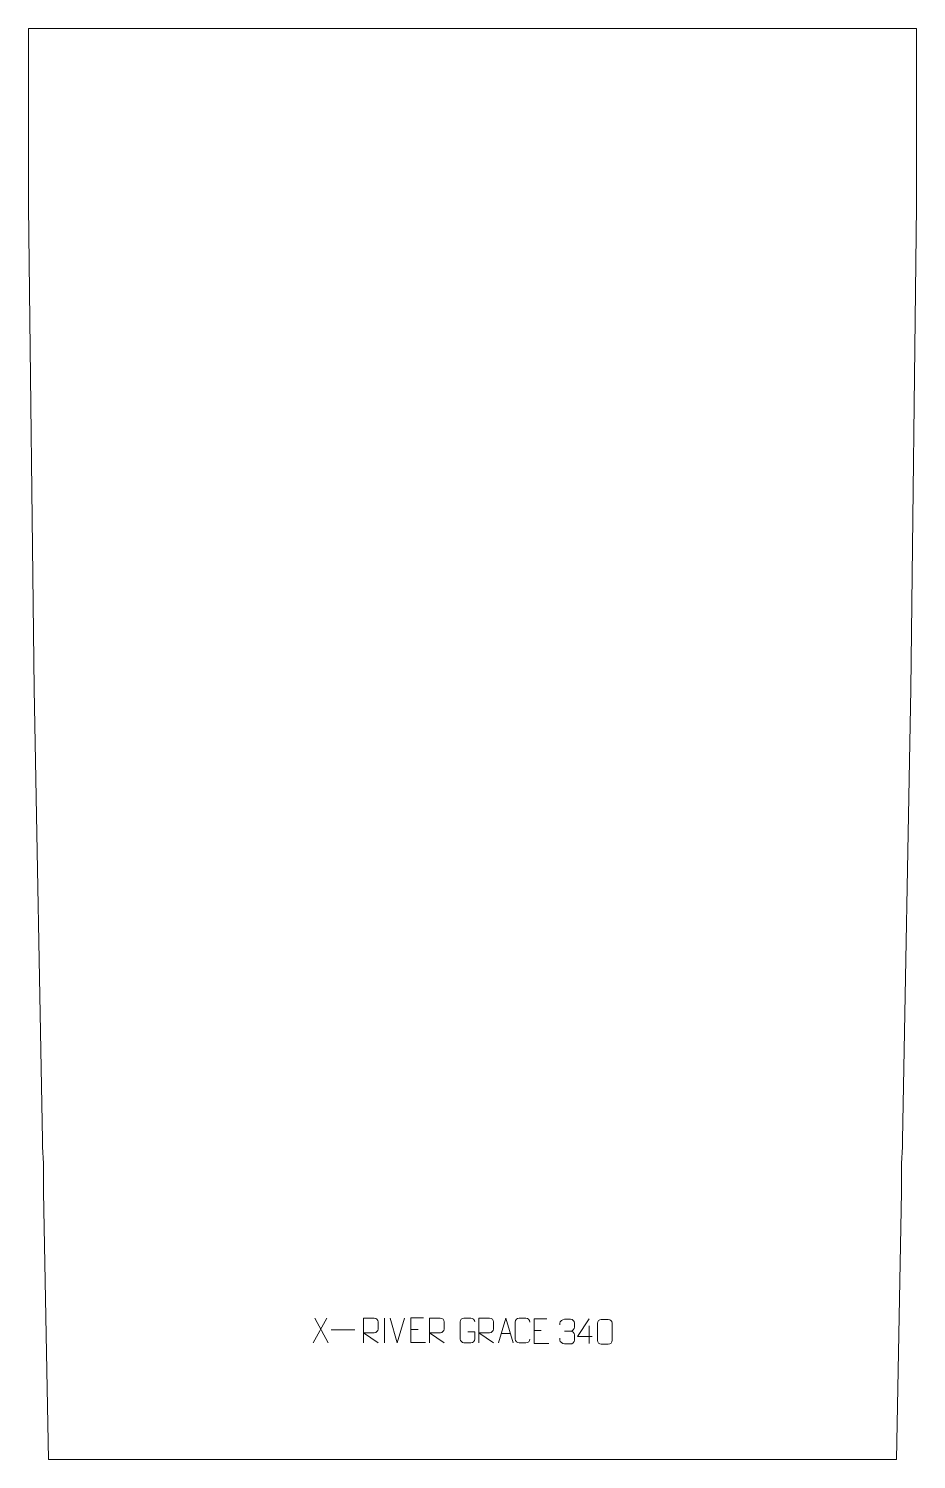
# Model space of a CAD drawing. Header units: millimetres. Extents: x -450 to 450, y -1160 to 290.
import ezdxf

# ---------------------------------------------------------------- set-up
doc = ezdxf.new("R2010")
doc.units = ezdxf.units.MM
doc.header["$MEASUREMENT"] = 0
doc.layers.add('layer 1', color=7, linetype='Continuous')

msp = doc.modelspace()

# ---------------------------------------------------------------- linework, layer by layer
at = {"layer": 'layer 1', "color": 242, "lineweight": 9}
msp.add_open_spline([(429.9995, -1159.9994), (429.9995, -1159.9994), (-430.0009, -1159.9994), (-430.0009, -1159.9994), (-430.0009, -1159.9994), (-430.0009, -1159.9994), (-434.9995, -888.762), (-434.9995, -888.762), (-434.9995, -888.762), (-434.9995, -888.762), (-434.9995, -859.9993), (-434.9995, -859.9993), (-434.9995, -859.9993), (-434.9995, -859.9993), (-435.8407, -843.2023), (-435.8407, -843.2023), (-435.8407, -843.2023), (-435.8407, -843.2023), (-435.9651, -836.4441), (-435.9651, -836.4441), (-435.9651, -836.4441), (-435.9651, -836.4441), (-444.3944, -379.1693), (-444.3944, -379.1693), (-444.3944, -379.1693), (-444.3944, -379.1693), (-449.9997, 110.0004), (-449.9997, 110.0004), (-449.9997, 110.0004), (-449.9997, 110.0004), (-449.9997, 284.6279), (-449.9997, 284.6279), (-449.9997, 284.6279), (-449.9997, 284.6279), (-449.9757, 290.0003), (-449.9757, 290.0003), (-449.9757, 290.0003), (-449.9757, 290.0003), (449.9743, 290.0003), (449.9743, 290.0003), (449.9743, 290.0003), (449.9743, 290.0003), (449.9997, 284.6279), (449.9997, 284.6279), (449.9997, 284.6279), (449.9997, 284.6279), (449.9997, 110.0004), (449.9997, 110.0004), (449.9997, 110.0004), (449.9997, 110.0004), (444.393, -379.1693), (444.393, -379.1693), (444.393, -379.1693), (444.393, -379.1693), (435.9637, -836.4441), (435.9637, -836.4441), (435.9637, -836.4441), (435.9637, -836.4441), (435.8394, -843.2023), (435.8394, -843.2023), (435.8394, -843.2023), (435.8394, -843.2023), (434.9995, -859.9993), (434.9995, -859.9993), (434.9995, -859.9993), (434.9995, -859.9993), (434.9995, -888.762), (434.9995, -888.762), (434.9995, -888.762), (434.9995, -888.762), (429.9995, -1159.9994), (429.9995, -1159.9994)], degree=3, knots=[0, 0, 0, 0, 0.052631579, 0.052631579, 0.052631579, 0.052631579, 0.105263158, 0.105263158, 0.105263158, 0.105263158, 0.157894737, 0.157894737, 0.157894737, 0.157894737, 0.210526316, 0.210526316, 0.210526316, 0.210526316, 0.263157895, 0.263157895, 0.263157895, 0.263157895, 0.315789474, 0.315789474, 0.315789474, 0.315789474, 0.368421053, 0.368421053, 0.368421053, 0.368421053, 0.421052632, 0.421052632, 0.421052632, 0.421052632, 0.473684211, 0.473684211, 0.473684211, 0.473684211, 0.526315789, 0.526315789, 0.526315789, 0.526315789, 0.578947368, 0.578947368, 0.578947368, 0.578947368, 0.631578947, 0.631578947, 0.631578947, 0.631578947, 0.684210526, 0.684210526, 0.684210526, 0.684210526, 0.736842105, 0.736842105, 0.736842105, 0.736842105, 0.789473684, 0.789473684, 0.789473684, 0.789473684, 0.842105263, 0.842105263, 0.842105263, 0.842105263, 0.894736842, 0.894736842, 0.894736842, 0.894736842, 1, 1, 1, 1], dxfattribs=at)
at = {"layer": 'layer 1', "color": 250, "lineweight": 9}
for points in [[(-147.6855, -1016.8509), (-147.6855, -1016.8509), (-161.4261, -1041.7467), (-161.4261, -1041.7467)], [(-159.9715, -1016.8509), (-159.9715, -1016.8509), (-146.2309, -1041.8044), (-146.2309, -1041.8044)], [(-143.2469, -1028.6995), (-143.2469, -1028.6995), (-119.2689, -1028.6995), (-119.2689, -1028.6995)], [(-89.1011, -1016.8406), (-89.1011, -1016.8406), (-89.1011, -1041.8147), (-89.1011, -1041.8147)], [(-76.2246, -1041.8819), (-76.2246, -1041.8819), (-83.5464, -1016.9283), (-83.5464, -1016.9283)], [(-68.9027, -1016.9283), (-68.9027, -1016.9283), (-76.2245, -1041.8819), (-76.2245, -1041.8819)], [(-62.3926, -1028.4051), (-62.3926, -1028.4051), (-55.2245, -1028.4051), (-55.2245, -1028.4051)], [(62.6074, -1029.4051), (62.6074, -1029.4051), (69.7755, -1029.4051), (69.7755, -1029.4051)], [(118.3867, -1024.8163), (118.3867, -1024.8163), (118.3867, -1042.481), (118.3867, -1042.481)], [(29.151, -1032.555), (29.151, -1032.555), (38.6467, -1032.555), (38.6467, -1032.555)], [(93.2798, -1030.0044), (93.2798, -1030.0044), (99.4762, -1030.0044), (99.4762, -1030.0044)]]:
    msp.add_open_spline(points, degree=3, dxfattribs=at)
for points, knots in [([(-110.4332, -1041.8044), (-110.4332, -1041.8044), (-110.4332, -1016.8509), (-110.4332, -1016.8509), (-110.4332, -1016.8509), (-106.8384, -1016.8509), (-103.2429, -1016.8509), (-99.6477, -1016.8509), (-99.6477, -1016.8509), (-97.3224, -1016.8886), (-95.7651, -1018.3786), (-95.7692, -1020.745), (-95.7692, -1020.745), (-95.7696, -1022.7805), (-95.7696, -1025.8399), (-95.7692, -1027.8759), (-95.7692, -1027.8759), (-95.7757, -1029.7514), (-97.588, -1031.6932), (-99.5975, -1031.7123), (-99.5975, -1031.7123), (-99.5975, -1031.7123), (-110.4332, -1031.7123), (-110.4332, -1031.7123), (-110.4332, -1031.7123), (-110.4332, -1031.7123), (-95.7785, -1041.8044), (-95.7785, -1041.8044)], [0, 0, 0, 0, 0.125, 0.125, 0.125, 0.125, 0.25, 0.25, 0.25, 0.25, 0.375, 0.375, 0.375, 0.375, 0.5, 0.5, 0.5, 0.5, 0.625, 0.625, 0.625, 0.625, 0.75, 0.75, 0.75, 0.75, 1, 1, 1, 1]), ([(-49.5187, -1016.5254), (-49.5187, -1016.5254), (-62.3926, -1016.5254), (-62.3926, -1016.5254), (-62.3926, -1016.5254), (-62.3926, -1016.5254), (-62.3926, -1041.479), (-62.3926, -1041.479), (-62.3926, -1041.479), (-62.3926, -1041.479), (-47.5268, -1041.479), (-47.5268, -1041.479)], [0, 0, 0, 0, 0.25, 0.25, 0.25, 0.25, 0.5, 0.5, 0.5, 0.5, 1, 1, 1, 1]), ([(-43.4332, -1041.8044), (-43.4332, -1041.8044), (-43.4332, -1016.8509), (-43.4332, -1016.8509), (-43.4332, -1016.8509), (-39.8384, -1016.8509), (-36.2429, -1016.8509), (-32.6477, -1016.8509), (-32.6477, -1016.8509), (-30.3224, -1016.8886), (-28.7651, -1018.3786), (-28.7692, -1020.745), (-28.7692, -1020.745), (-28.7696, -1022.7805), (-28.7696, -1025.8399), (-28.7692, -1027.8759), (-28.7692, -1027.8759), (-28.7757, -1029.7514), (-30.588, -1031.6932), (-32.5975, -1031.7123), (-32.5975, -1031.7123), (-32.5975, -1031.7123), (-43.4332, -1031.7123), (-43.4332, -1031.7123), (-43.4332, -1031.7123), (-43.4332, -1031.7123), (-28.7785, -1041.8044), (-28.7785, -1041.8044)], [0, 0, 0, 0, 0.125, 0.125, 0.125, 0.125, 0.25, 0.25, 0.25, 0.25, 0.375, 0.375, 0.375, 0.375, 0.5, 0.5, 0.5, 0.5, 0.625, 0.625, 0.625, 0.625, 0.75, 0.75, 0.75, 0.75, 1, 1, 1, 1]), ([(-4.8462, -1030.8187), (-4.8462, -1030.8187), (2.3219, -1030.8187), (2.3219, -1030.8187), (2.3219, -1030.8187), (2.3219, -1030.8187), (2.3219, -1037.9868), (2.3219, -1037.9868), (2.3219, -1037.9868), (2.1822, -1040.3102), (0.505, -1041.7898), (-1.6428, -1041.8006), (-1.6428, -1041.8006), (-3.9746, -1041.8002), (-6.3066, -1041.8002), (-8.6381, -1041.8006), (-8.6381, -1041.8006), (-10.563, -1041.906), (-12.5352, -1040.0215), (-12.524, -1038.0042), (-12.524, -1038.0042), (-12.5236, -1032.2341), (-12.5236, -1026.4644), (-12.524, -1020.6951), (-12.524, -1020.6951), (-12.5198, -1018.557), (-10.773, -1016.8378), (-8.6207, -1016.8512), (-8.6207, -1016.8512), (-6.295, -1016.8512), (-3.9689, -1016.8512), (-1.6428, -1016.8512), (-1.6428, -1016.8512), (0.3039, -1016.8158), (2.2953, -1018.3073), (2.3219, -1020.745)], [0, 0, 0, 0, 0.1, 0.1, 0.1, 0.1, 0.2, 0.2, 0.2, 0.2, 0.3, 0.3, 0.3, 0.3, 0.4, 0.4, 0.4, 0.4, 0.5, 0.5, 0.5, 0.5, 0.6, 0.6, 0.6, 0.6, 0.7, 0.7, 0.7, 0.7, 0.8, 0.8, 0.8, 0.8, 1, 1, 1, 1]), ([(6.5668, -1041.8044), (6.5668, -1041.8044), (6.5668, -1016.8509), (6.5668, -1016.8509), (6.5668, -1016.8509), (10.1616, -1016.8509), (13.7571, -1016.8509), (17.3523, -1016.8509), (17.3523, -1016.8509), (19.6776, -1016.8886), (21.2349, -1018.3786), (21.2308, -1020.745), (21.2308, -1020.745), (21.2304, -1022.7805), (21.2304, -1025.8399), (21.2308, -1027.8759), (21.2308, -1027.8759), (21.2243, -1029.7514), (19.412, -1031.6932), (17.4025, -1031.7123), (17.4025, -1031.7123), (17.4025, -1031.7123), (6.5668, -1031.7123), (6.5668, -1031.7123), (6.5668, -1031.7123), (6.5668, -1031.7123), (21.2215, -1041.8044), (21.2215, -1041.8044)], [0, 0, 0, 0, 0.125, 0.125, 0.125, 0.125, 0.25, 0.25, 0.25, 0.25, 0.375, 0.375, 0.375, 0.375, 0.5, 0.5, 0.5, 0.5, 0.625, 0.625, 0.625, 0.625, 0.75, 0.75, 0.75, 0.75, 1, 1, 1, 1]), ([(26.4284, -1041.8044), (26.4284, -1041.8044), (33.7994, -1016.8509), (33.7994, -1016.8509), (33.7994, -1016.8509), (33.7994, -1016.8509), (41.3693, -1041.8044), (41.3693, -1041.8044)], [0, 0, 0, 0, 0.333333333, 0.333333333, 0.333333333, 0.333333333, 1, 1, 1, 1]), ([(58.1985, -1038.0641), (58.0587, -1040.3875), (56.3815, -1041.8671), (54.2338, -1041.8779), (54.2338, -1041.8779), (51.9019, -1041.8775), (49.57, -1041.8775), (47.2385, -1041.8779), (47.2385, -1041.8779), (45.3135, -1041.9833), (43.3414, -1040.0988), (43.3526, -1038.0815), (43.3526, -1038.0815), (43.353, -1032.3114), (43.353, -1026.5417), (43.3526, -1020.7724), (43.3526, -1020.7724), (43.3568, -1018.6343), (45.1035, -1016.9151), (47.2559, -1016.9286), (47.2559, -1016.9286), (49.5816, -1016.9286), (51.9077, -1016.9286), (54.2338, -1016.9286), (54.2338, -1016.9286), (56.1804, -1016.8931), (58.1718, -1018.3846), (58.1985, -1020.8222)], [0, 0, 0, 0, 0.125, 0.125, 0.125, 0.125, 0.25, 0.25, 0.25, 0.25, 0.375, 0.375, 0.375, 0.375, 0.5, 0.5, 0.5, 0.5, 0.625, 0.625, 0.625, 0.625, 0.75, 0.75, 0.75, 0.75, 1, 1, 1, 1]), ([(75.4813, -1017.5254), (75.4813, -1017.5254), (62.6074, -1017.5254), (62.6074, -1017.5254), (62.6074, -1017.5254), (62.6074, -1017.5254), (62.6074, -1042.479), (62.6074, -1042.479), (62.6074, -1042.479), (62.6074, -1042.479), (77.4732, -1042.479), (77.4732, -1042.479)], [0, 0, 0, 0, 0.25, 0.25, 0.25, 0.25, 0.5, 0.5, 0.5, 0.5, 1, 1, 1, 1]), ([(88.5701, -1023.7592), (88.5701, -1023.7592), (88.5701, -1021.902), (88.5701, -1021.902), (88.5701, -1021.902), (88.5558, -1020.1601), (91.2203, -1018.042), (93.2794, -1018.0647), (93.2794, -1018.0647), (95.3435, -1018.0647), (97.4075, -1018.0647), (99.4712, -1018.0647), (99.4712, -1018.0647), (101.6657, -1018.0559), (103.264, -1019.9027), (103.3084, -1021.8148), (103.3084, -1021.8148), (103.308, -1023.2499), (103.308, -1024.685), (103.3084, -1026.1205), (103.3084, -1026.1205), (103.2598, -1027.774), (101.6572, -1030.004), (99.4589, -1029.994), (99.4589, -1029.994), (101.6626, -1030.0052), (103.2706, -1031.8084), (103.3246, -1033.8679), (103.3246, -1033.8679), (103.3242, -1035.6526), (103.3242, -1037.4373), (103.3246, -1039.2224), (103.3246, -1039.2224), (103.3347, -1041.2838), (101.2798, -1043.0469), (99.4589, -1043.0388), (99.4589, -1043.0388), (97.3936, -1043.0385), (95.3284, -1043.0385), (93.2628, -1043.0388), (93.2628, -1043.0388), (91.0942, -1043.0273), (88.5632, -1040.6271), (88.5446, -1039.1653), (88.5446, -1039.1653), (88.5446, -1039.1653), (88.5446, -1037.2567), (88.5446, -1037.2567)], [0, 0, 0, 0, 0.076923077, 0.076923077, 0.076923077, 0.076923077, 0.153846154, 0.153846154, 0.153846154, 0.153846154, 0.230769231, 0.230769231, 0.230769231, 0.230769231, 0.307692308, 0.307692308, 0.307692308, 0.307692308, 0.384615385, 0.384615385, 0.384615385, 0.384615385, 0.461538462, 0.461538462, 0.461538462, 0.461538462, 0.538461538, 0.538461538, 0.538461538, 0.538461538, 0.615384615, 0.615384615, 0.615384615, 0.615384615, 0.692307692, 0.692307692, 0.692307692, 0.692307692, 0.769230769, 0.769230769, 0.769230769, 0.769230769, 0.846153846, 0.846153846, 0.846153846, 0.846153846, 1, 1, 1, 1]), ([(121.3308, -1035.5774), (121.3308, -1035.5774), (106.5091, -1035.5774), (106.5091, -1035.5774), (106.5091, -1035.5774), (106.5091, -1035.5774), (118.3867, -1017.5069), (118.3867, -1017.5069)], [0, 0, 0, 0, 0.333333333, 0.333333333, 0.333333333, 0.333333333, 1, 1, 1, 1]), ([(130.5487, -1018.162), (132.9148, -1018.162), (135.2813, -1018.162), (137.6478, -1018.162), (137.6478, -1018.162), (139.6283, -1018.1264), (141.6543, -1019.6207), (141.6814, -1022.0628), (141.6814, -1022.0628), (141.681, -1027.8202), (141.681, -1033.578), (141.6814, -1039.3362), (141.6814, -1039.3362), (141.5393, -1041.6638), (139.8329, -1043.1461), (137.6478, -1043.1569), (137.6478, -1043.1569), (135.2754, -1043.1565), (132.903, -1043.1565), (130.531, -1043.1569), (130.531, -1043.1569), (128.5725, -1043.2625), (126.5661, -1041.3746), (126.5775, -1039.3536), (126.5775, -1039.3536), (126.5779, -1033.573), (126.5779, -1027.7927), (126.5775, -1022.0129), (126.5775, -1022.0129), (126.5818, -1019.8709), (128.3589, -1018.1484), (130.5487, -1018.162)], [0, 0, 0, 0, 0.111111111, 0.111111111, 0.111111111, 0.111111111, 0.222222222, 0.222222222, 0.222222222, 0.222222222, 0.333333333, 0.333333333, 0.333333333, 0.333333333, 0.444444444, 0.444444444, 0.444444444, 0.444444444, 0.555555556, 0.555555556, 0.555555556, 0.555555556, 0.666666667, 0.666666667, 0.666666667, 0.666666667, 0.777777778, 0.777777778, 0.777777778, 0.777777778, 1, 1, 1, 1])]:
    msp.add_open_spline(points, degree=3, knots=knots, dxfattribs=at)

doc.saveas('drawing.dxf')
